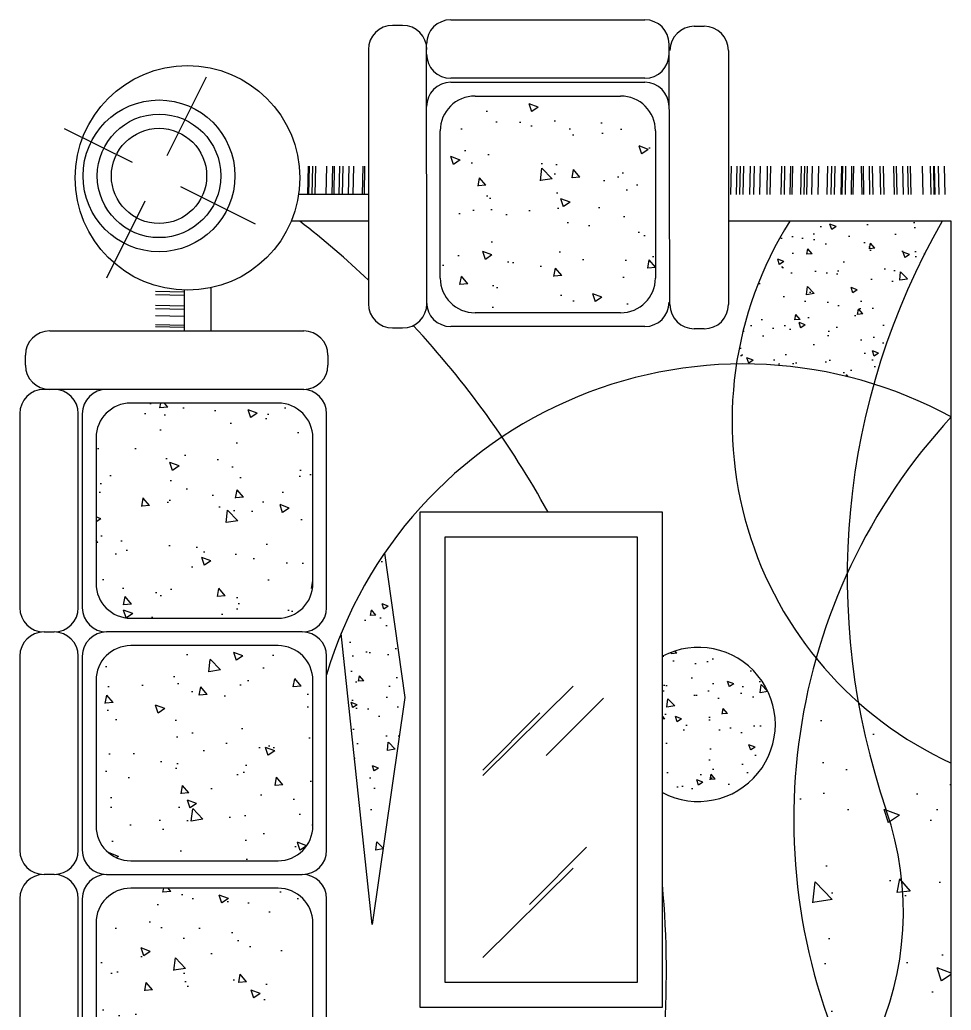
# Model space of a CAD drawing. Header units: inches. Extents: x 8.3 to 50.8, y 10.9 to 35.7.
# Drawn here: x 24.799 to 27.252, y 28.877 to 31.485 of the extents above; entities that cross this region are included whole.
import ezdxf

# ---------------------------------------------------------------- set-up
doc = ezdxf.new("R2010")
doc.units = ezdxf.units.IN
doc.header["$MEASUREMENT"] = 0
for name, color, linetype in [('02', 2, 'Continuous'), ('4', 4, 'Continuous'), ('8', 8, 'Continuous')]:
    doc.layers.add(name, color=color, linetype=linetype)
pattern_1 = [(130, (395.89902, -10.88887), (-0.16496984, -0.01443299), [0.01725, -0.18975]), (185, (395.89902, -10.88887), (0.03191281, 0.17300419), [0.0138, -0.1518]), (79.5486, (395.88527, -10.89007), (-0.13305716, 0.158571095), [0.01466024, -0.161262686]), (133.8158, (395.89902, -10.84287), (-0.24546544, -0.03806937), [0.025875, -0.284625]), (83.3644, (395.87856, -10.84604), (-0.21497242, 0.22404711), [0.02199037, -0.24189399]), (188.8158, (395.89902, -10.84287), (-0.21497225, 0.22404728), [0.0207, -0.2277]), (159, (395.87602, -10.85437), (-0.13728862, -0.092602345), [0.01725, -0.18975]), (214, (395.87602, -10.85437), (-0.05596253, 0.16678451), [0.0138, -0.1518]), (108.5486, (395.86458, -10.86209), (-0.193251205, 0.074182014), [0.01466024, -0.161262686]), (142.5, (395.899016, -10.88887), (-0.002796767, 0.076565586), [0, -0.14996, 0, -0.1541, 0, -0.152375]), (172.5, (395.89902, -10.88887), (-0.060505994, 0.090714694), [0, -0.08786, 0, -0.14651, 0, -0.058075]), (212.5, (395.950306, -10.88887), (-0.12277916, -0.00518762), [0, -0.0575, 0, -0.1794, 0, -0.23805]), (222.5, (395.97331, -10.88887), (-0.13413282, 0.023024146), [0, -0.07475, 0, -0.11914, 0, -0.16905])]

msp = doc.modelspace()

# ---------------------------------------------------------------- hatches: boundary and pattern name
at = {"layer": '8'}
h = msp.add_hatch(dxfattribs=at)
h.set_pattern_fill('AR-CONC', color=256, scale=0.0345, style=0)
h.set_pattern_definition([(130, (395.89902, -10.88887), (-0.24745476, -0.02164949), [0.025875, -0.284625]), (185, (395.89902, -10.88887), (0.04786921, 0.25950629), [0.0207, -0.2277]), (79.5486, (395.8784, -10.89067), (-0.19958574, 0.23785664), [0.02199037, -0.24189403]), (133.8158, (395.89902, -10.81987), (-0.36819816, -0.05710406), [0.0388125, -0.4269375]), (83.3644, (395.86833, -10.82463), (-0.32245863, 0.33607067), [0.03298555, -0.362841]), (188.8158, (395.899, -10.81987), (-0.32245837, 0.3360709), [0.03105, -0.34155]), (159, (395.86452, -10.83712), (-0.20593293, -0.13890352), [0.025875, -0.284625]), (214, (395.86452, -10.83712), (-0.08394379, 0.25017677), [0.0207, -0.2277]), (108.5486, (395.84735, -10.8487), (-0.2898768, 0.11127302), [0.02199037, -0.24189403]), (142.5, (395.89902, -10.88887), (-0.00419515, 0.11484838), [0, -0.22494, 0, -0.23115, 0, -0.2285625]), (172.5, (395.89902, -10.88887), (-0.09075899, 0.13607204), [0, -0.13179, 0, -0.219765, 0, -0.0871125]), (212.5, (395.97595, -10.88887), (-0.18416874, -0.00778143), [0, -0.08625, 0, -0.2691, 0, -0.357075]), (222.5, (396.01045, -10.88887), (-0.20119923, 0.03453622), [0, -0.112125, 0, -0.17871, 0, -0.253575])])
h.paths.add_polyline_path([(26.4733, 31.1928, 0.414214), (26.3816, 31.2845), (25.9982, 31.2845, 0.414214), (25.9065, 31.1928), (25.9065, 30.8051, 0.414214), (25.9982, 30.7134), (26.3816, 30.7134, 0.414214), (26.4733, 30.8051)])
h.paths.add_polyline_path([(25.5711, 30.384, 0.414214), (25.4794, 30.4757), (25.0917, 30.4757, 0.414214), (25, 30.384), (25, 30.0007, 0.414214), (25.0917, 29.909), (25.4794, 29.909, 0.414214), (25.5711, 30.0007)])
h.paths.add_polyline_path([(25.4794, 29.2701, 0.414214), (25.5711, 29.3618), (25.5711, 29.7451, 0.414214), (25.4794, 29.8368), (25.0917, 29.8368, 0.414214), (25, 29.7451), (25, 29.3618, 0.414214), (25.0917, 29.2701)])
h.paths.add_polyline_path([(25.4794, 28.6311, 0.414214), (25.5711, 28.7229), (25.5711, 29.1062, 0.414214), (25.4794, 29.1979), (25.0917, 29.1979, 0.414214), (25, 29.1062), (25, 28.7229, 0.414214), (25.0917, 28.6311)])
h.paths.add_polyline_path([(26.3816, 27.7582, 0.414214), (26.4733, 27.8499), (26.4733, 28.2377, 0.414214), (26.3816, 28.3294), (25.9982, 28.3294, 0.414214), (25.9065, 28.2377), (25.9065, 27.8499, 0.414214), (25.9982, 27.7582)])
h = msp.add_hatch(dxfattribs=at)
h.set_pattern_fill('AR-CONC', color=256, scale=0.023, style=0)
h.set_pattern_definition(pattern_1)
h.paths.add_polyline_path([(27.2285, 30.9548), (26.827, 30.9548, 0.102377), (26.6867, 30.5786, -0.080338), (27.0484, 30.5258, -0.062064)])
h.paths.add_polyline_path([(25.7271, 29.1023), (25.8131, 29.7003), (25.7595, 30.0802, 0.052656), (25.6454, 29.8686)])
h.paths.add_polyline_path([(26.7702, 28.4607, -0.058889), (26.6, 28.3714), (26.6017, 28.3714, -0.414214), (26.6656, 28.3075), (26.6656, 28.1596), (26.884, 28.1596, 0.173492)])
h = msp.add_hatch(dxfattribs=at)
h.set_pattern_fill('AR-CONC', color=256, scale=0.023, style=0)
h.set_pattern_definition(pattern_1)
h.paths.add_polyline_path([(26.4916, 29.8089), (26.4916, 29.4498, 1.656701)])
h.paths.add_polyline_path([(26.477, 28.6237, 0.024269), (26.4996, 28.8658), (25.8655, 28.675, 0.154953), (26.3171, 28.6206, -0.08427)])
h = msp.add_hatch(dxfattribs=at)
h.set_pattern_fill('AR-CONC', color=256, scale=0.0575, style=0)
h.set_pattern_definition([(130, (395.899, -10.88887), (-0.4124246, -0.03608248), [0.043125, -0.474375]), (185, (395.899, -10.88887), (0.079782, 0.4325105), [0.0345, -0.3795]), (79.5486, (395.86465, -10.89188), (-0.3326429, 0.39642774), [0.0366506, -0.4031567]), (133.8158, (395.899, -10.77387), (-0.6136636, -0.0951734), [0.0646875, -0.7115625]), (83.3644, (395.8479, -10.7818), (-0.5374311, 0.5601178), [0.0549759, -0.604735]), (188.8158, (395.899, -10.7739), (-0.5374306, 0.5601182), [0.05175, -0.56925]), (159, (395.8415, -10.80262), (-0.34322155, -0.23150586), [0.043125, -0.474375]), (214, (395.8415, -10.8026), (-0.1399063, 0.4169613), [0.0345, -0.3795]), (108.5486, (395.8129, -10.8219), (-0.483128, 0.18545504), [0.0366506, -0.4031567]), (142.5, (395.89902, -10.88887), (-0.006991917, 0.191413966), [0, -0.3749, 0, -0.38525, 0, -0.3809375]), (172.5, (395.89902, -10.88887), (-0.15126498, 0.22678673), [0, -0.21965, 0, -0.366275, 0, -0.1451875]), (212.5, (396.02724, -10.88887), (-0.3069479, -0.01296905), [0, -0.14375, 0, -0.4485, 0, -0.595125]), (222.5, (396.08474, -10.88887), (-0.33533205, 0.05756036), [0, -0.186875, 0, -0.29785, 0, -0.422625])])
h.paths.add_polyline_path([(26.7702, 28.4607, -0.173492), (26.884, 28.1596), (27.2523, 28.1596), (27.2523, 29.5275, -0.115206), (26.8963, 29.8037, 0.184461), (26.9959, 28.6931, -0.099851)])

# ---------------------------------------------------------------- linework, layer by layer
at = {"layer": '02'}
for p, q in [((25.187, 31.1274), (25.2908, 31.3352)), ((25.0959, 31.1091), (24.9171, 31.1984)), ((25.5581, 31.0254), (25.5597, 31.1001)), ((25.5605, 31.0254), (25.5621, 31.1001)), ((25.569, 31.0254), (25.5706, 31.1001)), ((25.5775, 31.0254), (25.5791, 31.1001)), ((25.6061, 31.0254), (25.6077, 31.1001)), ((25.6219, 31.0254), (25.6235, 31.1001)), ((25.6268, 31.0254), (25.6284, 31.1001)), ((25.6405, 31.0254), (25.642, 31.1001)), ((25.649, 31.0254), (25.6505, 31.1001)), ((25.6648, 31.0254), (25.6663, 31.1001)), ((25.6776, 31.0254), (25.6792, 31.1001)), ((25.7019, 31.0254), (25.7034, 31.1001)), ((25.7067, 31.0254), (25.7083, 31.1001)), ((26.6718, 31.0254), (26.6733, 31.1001)), ((26.6872, 31.0254), (26.6888, 31.1001)), ((26.6957, 31.0254), (26.6973, 31.1001)), ((26.7042, 31.0254), (26.7058, 31.1001)), ((26.7219, 31.0254), (26.7235, 31.1001)), ((26.7328, 31.0254), (26.7344, 31.1001)), ((26.7486, 31.0254), (26.7502, 31.1001)), ((26.7672, 31.0254), (26.7687, 31.1001)), ((26.7757, 31.0254), (26.7772, 31.1001)), ((26.8043, 31.0254), (26.8059, 31.1001)), ((26.8128, 31.0254), (26.8144, 31.1001)), ((26.8286, 31.0254), (26.8301, 31.1001)), ((26.8334, 31.0254), (26.835, 31.1001)), ((26.8566, 31.0254), (26.8581, 31.1001)), ((26.8651, 31.0254), (26.8666, 31.1001)), ((26.8723, 31.0254), (26.8739, 31.1001)), ((26.8852, 31.0254), (26.8867, 31.1001)), ((26.9022, 31.0254), (26.9037, 31.1001)), ((26.9256, 31.0254), (26.9271, 31.1001)), ((26.9365, 31.0254), (26.9381, 31.1001)), ((26.945, 31.0254), (26.9466, 31.1001)), ((26.9627, 31.0254), (26.9643, 31.1001)), ((26.9651, 31.0254), (26.9667, 31.1001)), ((26.9736, 31.0254), (26.9752, 31.1001)), ((26.9894, 31.0254), (26.991, 31.1001)), ((26.9943, 31.0254), (26.9958, 31.1001)), ((27.0178, 31.0254), (27.0162, 31.1001)), ((27.0226, 31.0254), (27.0211, 31.1001)), ((27.0384, 31.0254), (27.0369, 31.1001)), ((27.0469, 31.0254), (27.0454, 31.1001)), ((27.067, 31.0254), (27.0655, 31.1001)), ((27.0755, 31.0254), (27.074, 31.1001)), ((27.1026, 31.0254), (27.101, 31.1001)), ((27.1099, 31.0254), (27.1083, 31.1001)), ((27.1269, 31.0254), (27.1253, 31.1001)), ((27.1397, 31.0254), (27.1381, 31.1001)), ((27.147, 31.0254), (27.1454, 31.1001)), ((27.1786, 31.0254), (27.1771, 31.1001)), ((27.1993, 31.0254), (27.1977, 31.1001)), ((27.2078, 31.0254), (27.2062, 31.1001)), ((27.2102, 31.0254), (27.2086, 31.1001)), ((27.2206, 31.0254), (27.219, 31.1001)), ((27.2364, 31.0254), (27.2348, 31.1001)), ((25.4204, 30.947), (25.2237, 31.0452)), ((25.7173, 31.0254), (25.5336, 31.0254)), ((25.1288, 31.0076), (25.0272, 30.8043)), ((25.7173, 30.9548), (25.514, 30.9548)), ((27.2523, 30.9548), (26.6656, 30.9548)), ((27.2523, 28.1596), (27.2523, 30.9548)), ((25.2317, 30.7679), (25.157, 30.7695)), ((25.2317, 30.7594), (25.157, 30.761)), ((25.2317, 30.7731), (25.2317, 30.6658)), ((25.3024, 30.7794), (25.3024, 30.6658)), ((25.2317, 30.7308), (25.157, 30.7323)), ((25.2317, 30.7223), (25.157, 30.7238)), ((25.2317, 30.7037), (25.157, 30.7053)), ((25.2317, 30.6799), (25.157, 30.6815)), ((25.2317, 30.675), (25.157, 30.6766)), ((26.4258, 30.1229), (25.9185, 30.1229)), ((25.9185, 30.1229), (25.9185, 28.9501)), ((26.4258, 28.9501), (26.4258, 30.1229)), ((25.7595, 30.0802), (25.8131, 29.7003)), ((25.7271, 29.1023), (25.6454, 29.8686)), ((26.2562, 29.7297), (26.0189, 29.4946)), ((25.8131, 29.7003), (25.7271, 29.1023)), ((26.3362, 29.6983), (26.1856, 29.5477)), ((26.169, 29.6595), (26.0184, 29.5089)), ((26.2918, 29.3057), (26.1412, 29.1551)), ((26.2562, 29.2503), (26.0189, 29.0151)), ((25.9185, 28.9501), (26.4258, 28.9501))]:
    msp.add_line(p, q, dxfattribs=at)
for centre, radius in [((25.2409, 31.0688), 0.2959), ((25.1659, 31.0741), 0.2), ((25.1659, 31.0741), 0.1627), ((25.1659, 31.0741), 0.1254)]:
    msp.add_circle(centre, radius, dxfattribs=at)
for centre, radius, start, end in [((23.9957, 28.9781), 2.5065, 46.6166, 52.0575), ((27.6658, 30.4277), 0.9907, 147.8562, 245.3269), ((28.8596, 30.0175), 1.8812, 150.1178, 199.0478), ((23.9957, 28.9781), 2.5065, 28.8794, 42.7706), ((26.7044, 29.434), 1.1447, 61.4053, 163.4384), ((28.4002, 29.3787), 1.5627, 137.2695, 206.0256), ((26.5862, 29.6293), 0.2029, 242.2311, 117.7689), ((26.3072, 29.1363), 0.819, 290.9439, 19.0478), ((23.9957, 28.9781), 2.5065, 345.8513, 5.2539)]:
    msp.add_arc(centre, radius, start, end, dxfattribs=at)
at = {"layer": '4'}
for p, q in [((25.8075, 31.4705), (25.7812, 31.4705)), ((25.9343, 31.4852), (26.4455, 31.4852)), ((26.5755, 31.4682), (26.6017, 31.4682)), ((25.8714, 30.7375), (25.8705, 31.4213)), ((26.5116, 30.7352), (26.5094, 31.4213)), ((25.7173, 31.4066), (25.7173, 30.7375)), ((26.6656, 31.4043), (26.6656, 30.7352)), ((26.4455, 31.3312), (25.9343, 31.3312)), ((25.9343, 31.3206), (26.4455, 31.3206)), ((25.9982, 31.2845), (26.3816, 31.2845)), ((25.9065, 30.8051), (25.9065, 31.1928)), ((26.4733, 31.1928), (26.4733, 30.8051)), ((26.3816, 30.7134), (25.9982, 30.7134)), ((24.8779, 30.6658), (25.5469, 30.6658)), ((25.7812, 30.6736), (25.8075, 30.6736)), ((26.4455, 30.6773), (25.9343, 30.6773)), ((26.6017, 30.6713), (26.5755, 30.6713)), ((24.814, 30.5756), (24.814, 30.6019)), ((25.6108, 30.6019), (25.6108, 30.5756)), ((25.5469, 30.5117), (24.8631, 30.5118)), ((25.4794, 30.4757), (25.0917, 30.4757)), ((24.7992, 30.4479), (24.7992, 29.9368)), ((24.9533, 29.9368), (24.9533, 30.4479)), ((24.9639, 30.4478), (24.9639, 29.9367)), ((25.6072, 29.9367), (25.6072, 30.4478)), ((25, 30.384), (25, 30.0007)), ((25.5711, 30.0007), (25.5711, 30.384)), ((26.4916, 30.1887), (25.8527, 30.1887)), ((25.8527, 30.1887), (25.8527, 28.8843)), ((26.4916, 28.8843), (26.4916, 30.1887)), ((25.0917, 29.909), (25.4794, 29.909)), ((24.8631, 29.8729), (24.8894, 29.8729)), ((25.5433, 29.8729), (25.0278, 29.8729)), ((25.4794, 29.8368), (25.0917, 29.8368)), ((24.7992, 29.809), (24.7992, 29.2979)), ((24.9533, 29.2979), (24.9533, 29.809)), ((24.9639, 29.809), (24.9639, 29.2979)), ((25.6072, 29.2979), (25.6072, 29.809)), ((25, 29.7451), (25, 29.3618)), ((25.5711, 29.3618), (25.5711, 29.7451)), ((25.0917, 29.2701), (25.4794, 29.2701)), ((24.8894, 29.234), (24.8631, 29.234)), ((25.0278, 29.234), (25.5433, 29.234)), ((25.4794, 29.1979), (25.0917, 29.1979)), ((24.7992, 29.1701), (24.7992, 28.659)), ((24.9533, 28.659), (24.9533, 29.1701)), ((24.9639, 29.1701), (24.9639, 28.659)), ((25.6072, 28.659), (25.6072, 29.1701)), ((25, 29.1062), (25, 28.7229)), ((25.5711, 28.7229), (25.5711, 29.1062)), ((25.8527, 28.8843), (26.4916, 28.8843))]:
    msp.add_line(p, q, dxfattribs=at)
for centre, radius, start, end in [((25.7812, 31.4066), 0.0639, 90, 180), ((25.8075, 31.4066), 0.0639, 0, 90), ((25.9343, 31.4213), 0.0639, 90, 180), ((26.4455, 31.4213), 0.0639, 0, 90), ((26.5755, 31.4043), 0.0639, 90, 180), ((26.6017, 31.4043), 0.0639, 0, 90), ((25.9343, 31.3951), 0.0639, 180, 270), ((26.4455, 31.3951), 0.0639, 270, 0), ((25.9343, 31.2567), 0.0639, 90, 180), ((26.4455, 31.2567), 0.0639, 0, 90), ((25.9982, 31.1928), 0.0917, 90, 180), ((26.3816, 31.1928), 0.0917, 0, 90), ((25.9982, 30.8051), 0.0917, 180, 270), ((26.3816, 30.8051), 0.0917, 270, 0), ((25.7812, 30.7375), 0.0639, 180, 270), ((25.8075, 30.7375), 0.0639, 270, 0), ((25.9343, 30.7412), 0.0639, 180, 270), ((26.4455, 30.7412), 0.0639, 270, 0), ((26.5755, 30.7352), 0.0639, 180, 270), ((26.6017, 30.7352), 0.0639, 270, 0), ((24.8779, 30.6019), 0.0639, 90, 180), ((25.5469, 30.6019), 0.0639, 0, 90), ((24.8779, 30.5756), 0.0639, 180, 270), ((25.5469, 30.5756), 0.0639, 270, 0), ((24.8631, 30.4479), 0.0639, 90, 180), ((24.8894, 30.4479), 0.0639, 0, 90), ((25.0278, 30.4478), 0.0639, 90, 180), ((25.5433, 30.4478), 0.0639, 0, 90), ((25.0917, 30.384), 0.0917, 90, 180), ((25.4794, 30.384), 0.0917, 0, 90), ((25.0917, 30.0007), 0.0917, 180, 270), ((25.4794, 30.0007), 0.0917, 270, 0), ((24.8631, 29.9368), 0.0639, 180, 270), ((24.8894, 29.9368), 0.0639, 270, 0), ((25.0278, 29.9367), 0.0639, 180, 270), ((25.5433, 29.9367), 0.0639, 270, 0), ((24.8631, 29.809), 0.0639, 90, 180), ((24.8894, 29.809), 0.0639, 0, 90), ((25.0278, 29.809), 0.0639, 90, 180), ((25.5433, 29.809), 0.0639, 0, 90), ((25.0917, 29.7451), 0.0917, 90, 180), ((25.4794, 29.7451), 0.0917, 0, 90), ((25.0917, 29.3618), 0.0917, 180, 270), ((25.4794, 29.3618), 0.0917, 270, 0), ((24.8631, 29.2979), 0.0639, 180, 270), ((24.8894, 29.2979), 0.0639, 270, 0), ((25.0278, 29.2979), 0.0639, 180, 270), ((25.5433, 29.2979), 0.0639, 270, 0), ((24.8631, 29.1701), 0.0639, 90, 180), ((24.8894, 29.1701), 0.0639, 0, 90), ((25.0278, 29.1701), 0.0639, 90, 180), ((25.5433, 29.1701), 0.0639, 0, 90), ((25.0917, 29.1062), 0.0917, 90, 180), ((25.4794, 29.1062), 0.0917, 0, 90)]:
    msp.add_arc(centre, radius, start, end, dxfattribs=at)

doc.saveas('drawing.dxf')
